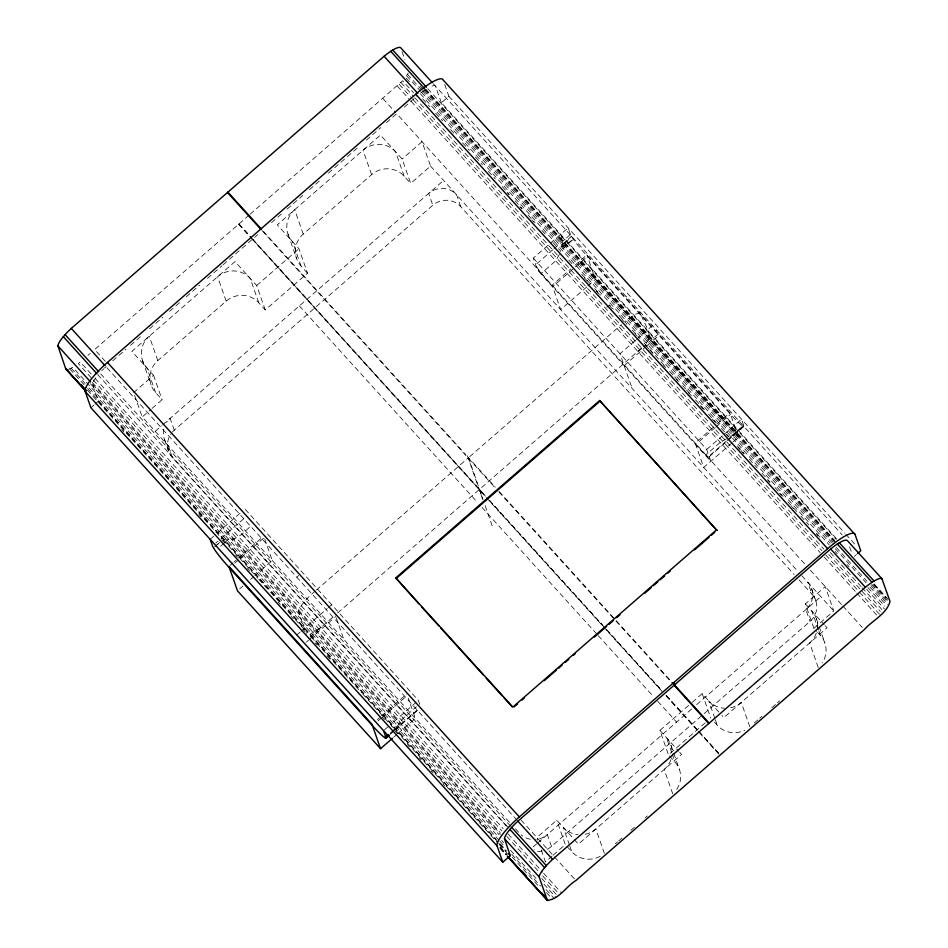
<?xml version="1.0" encoding="UTF-8"?>
<svg xmlns="http://www.w3.org/2000/svg" width="948" height="948" viewBox="0 0 948 948"><rect width="100%" height="100%" fill="white"/><g stroke="black" fill="none" stroke-linecap="round" stroke-linejoin="round"><path stroke-width="0.71" stroke-dasharray="4.74 3.56" d="M560.635 234.31L562.768 240.946L560.505 251.516M559.415 254.36L555.706 260.842L541.355 273.332L543.003 275.418A23.155 2.086 49 0 0 552.613 286.687L574.37 267.763M397.496 733.716L394.534 730.446L400.068 722.092L403.173 718.264L416.421 706.746M409.477 81.729L405.507 77.357L408.233 73.103M646.145 342.868C654.997 334.134 641.796 322.604 641.251 313.196A23.143 5.072 -42.2 0 0 633.406 315.554L631.38 316.822A23.143 5.072 -42.2 0 0 624.732 321.763L627.576 324.903M250.165 214.201L402.663 80.758L413.589 92.809M641.63 348.046L337.5 613.095M296.76 577.178L298.584 575.543M390.007 734.404L393.136 731.655M238.541 558.005L262.62 537.066M310.079 636.949L335.26 615.039M381.617 715.882L406.799 693.972M249.051 215.172L94.622 349.539L105.358 361.378M112.67 360.856L126.06 349.208M130.528 345.321L142.804 334.644M149.5 328.814L162.89 317.165M169.585 311.347L179.622 302.602M186.318 296.783L199.708 285.135M207.517 278.333L222.022 265.713M223.136 264.741L240.993 249.217M242.107 248.246L257.726 234.654M271.495 222.673L282.658 212.956M287.114 209.081L302.744 195.489M309.439 189.659L321.704 178.982M328.399 173.152L346.257 157.629M347.371 156.657L359.648 145.98M366.343 140.15L380.847 127.53M386.429 122.671L397.579 112.966M404.275 107.148L417.665 95.499M90.89 407.735L94.077 404.95M95.144 404.026L98.343 401.241L92.572 384.153A23.143 5.072 -42.2 0 1 96.471 376.877M836.409 538.594L441.401 102.751L448.866 96.269L443.166 79.999M152.142 408.339L162.084 399.689L155.579 392.519A23.155 22.503 -19.3 0 1 157.806 360.631L226.169 301.144A23.155 22.503 -19.3 0 1 258.745 302.756L265.25 309.925L307.507 273.154L298.964 248.755L277.29 224.83L380.456 135.066L402.13 158.991L410.685 183.391L430.57 166.09L422.026 141.69L402.13 158.991M307.507 273.154L301.014 265.985A23.155 22.503 -19.3 0 1 303.242 234.097L371.604 174.622A23.155 22.503 -19.3 0 1 404.18 176.221L410.685 183.391M133.644 392.591L153.54 375.289L131.855 351.364L235.021 261.601L256.707 285.526L265.25 309.925M256.707 285.526L298.964 248.755M509.503 822.26L142.2 416.99L151.04 409.299M155.199 431.352L161.598 425.782M162.665 424.858L443.581 180.44M172.429 432.015A19.849 19.292 -19.3 0 1 174.266 430.202L432.809 205.254A19.849 19.292 -19.3 0 1 460.728 206.628L794.104 574.464M210.112 539.293L214.378 535.584M217.578 532.8L242.735 510.913M533.297 258.105L706.722 449.459L710.87 461.297L537.433 269.943L533.297 258.105L568.101 227.828L570.791 235.305L573.362 239.311A23.155 2.086 49 0 0 587.416 256.398L730.493 414.276A23.155 2.086 49 0 0 742.734 426.185L743.967 426.375L741.526 419.182L723.134 435.191M215.753 543.074L217.957 541.154M221.251 538.286L245.082 517.549M552.957 249.679L535.62 264.765A23.155 2.086 49 0 0 541.355 273.332L396.655 113.701M554.047 248.732L570.423 234.476M216.511 545.171L219.592 542.493M562.176 244.43L571.419 236.396L561.714 246.918L573.362 239.311L560.801 250.248M220.623 546.226L223.764 543.488M224.818 542.576L227.958 539.85C238.102 539.981 244.785 531.117 251.872 525.192M229.985 565.458L233.184 562.685M234.251 561.749L236.372 559.901M575.104 265.167L586.895 254.917L729.984 412.795L738.528 437.194L733.088 441.934M234.879 563.136L264.243 537.587M575.448 266.815L587.416 256.398M239.643 588.898L242.901 586.065M250.521 579.441L253.78 576.597M254.87 575.649L272.266 560.517L264.717 538.938M586.741 286.9L560.647 309.605L552.091 285.206L570.767 268.924M587.831 285.952L595.451 279.328L586.895 254.917M315.281 591.007L311.928 593.91A23.143 5.072 -42.2 0 0 305.73 600.155L303.976 602.17A23.143 5.072 -42.2 0 0 298.525 611.389L306.394 634.378M316.395 590.035L468.525 457.671L495.259 487.165M469.639 456.699L621.378 324.678M296.831 634.97L300.03 632.186M301.097 631.261L327.261 608.498M328.352 607.538L331.634 604.694L332.547 607.277M635.326 340.462L620.004 353.782L632.186 388.55M636.416 339.514L654.807 323.505M658.433 333.862L643.396 346.921M306.417 642.069L308.586 640.173M309.676 639.236L335.782 616.52M624.151 365.62L645.908 346.695M646.998 345.747L658.955 335.331M377.328 719.627L379.461 717.766M717.103 423.981L729.984 412.795M377.956 721.001L381.214 718.169M382.305 717.221L406.23 696.401M715.266 427.524L695.69 444.553A23.155 2.086 49 0 0 704.554 453.677L805.433 564.735M716.356 426.576L730.493 414.276M384.615 729.723L388.87 726.014M416.16 702.267L391.003 724.154L391.761 726.287M706.722 449.459L722.032 436.139M392.081 731.275L397.319 726.713M390.292 733.468L393.598 730.588M394.676 729.652L418.518 708.903M726.393 441.033L709.057 456.118A23.155 2.086 49 0 1 705.893 454.874L720.243 442.384L726.583 438.794M727.471 440.097L743.86 425.842M395.079 730.031L420.639 707.789M709.009 456.889L743.813 426.612L730.161 437.123L742.734 426.185L732.84 435.724L736.193 432.3L734.072 425.676M393.598 737.307L396.856 734.475M397.947 733.527L415.354 718.383L408.268 698.155M731.998 442.882L703.724 467.483L695.18 443.072L716.013 424.917M854.373 556.298L856.494 554.45M679.716 752.25L681.612 754.347L578.446 844.111L556.76 820.186L536.876 837.499L537.824 840.212M705.182 722.897L668.482 754.833L659.927 730.434L691.175 703.25M692.277 702.29L702.195 693.663L721.025 714.437M813.905 628.299L805.362 603.9L825.246 586.587L833.79 610.998L813.905 628.299L816.69 631.38M536.675 843.839L532.421 847.548L534.269 849.598M537.741 842.914L692.206 708.523M696.662 704.648L820.79 596.648M547.174 849.278A19.849 19.292 -19.3 0 0 551.475 846.41L703.037 714.543M704.151 713.571L810.019 621.461A19.849 19.292 -19.3 0 0 811.926 594.123L807.779 582.297A19.849 19.292 -19.3 0 1 805.871 609.623L810.019 621.461M552.056 856.127L545.42 861.898L541.154 849.692M553.158 855.167L565.304 844.597L556.76 820.186M615.418 843.779L617.622 841.86M618.724 840.9L622.03 838.02M630.858 830.353L635.267 826.514M645.185 817.875L647.389 815.955M754.229 723.004L758.637 719.165M759.739 718.205L761.943 716.285M771.873 707.658L776.282 703.819M777.384 702.859L779.588 700.939M87.998 355.275L90.202 353.367M637.98 351.613L642.306 347.857M606.779 307.365L609.552 305.019L613.344 309.202M214.509 546.972L219.877 542.564M320.898 627.493L309.155 634.864L361.579 692.704M390.363 733.231L393.728 730.588M421.054 92.714A23.143 5.072 -42.2 0 1 425.427 89.586L427.453 88.318L836.385 539.507M68.517 369.353L72.818 367.314L497.688 836.1M227.958 539.85L222.673 539.815M448.866 96.269L844.869 533.203M845.853 534.293L856.791 546.356M433.331 83.768L842.239 534.945M425.652 89.053L834.43 540.087M874.151 583.909L888.051 599.255M425.427 89.586L836.337 542.967M874.222 584.596L886.143 597.75M424.562 89.55L834.299 541.64M873.049 584.395L887.944 600.831M579.441 261.411L722.518 419.277M595.451 279.328L738.528 437.194M420.094 86.197L423.057 89.468M424.052 90.558L833.15 541.948M871.71 584.489L887.529 601.944M407.557 74.371L421.422 89.681M422.417 90.771L832.344 543.074M836.302 547.446L867.017 581.337M870.987 585.71L887.826 604.303M406.633 75.804L420.556 91.162M421.552 92.252L830.258 543.204M835.224 548.691L866.034 582.688M870.015 587.073L885.918 604.623M420.379 93.769L829.263 544.91M835.212 551.475L837.191 553.668M847.109 564.605L849.088 566.797M867.93 587.582L884.792 606.187M422.749 98.912L429.705 106.579M435.677 113.156L442.621 120.834M450.573 129.603L455.55 135.09M462.494 142.757L469.45 150.436M475.41 157.013L482.366 164.691M488.339 171.268L495.283 178.935M502.239 186.614L509.195 194.293M515.155 200.869L522.111 208.536M528.072 215.113L535.028 222.792M541.983 230.471L546.96 235.945M552.921 242.522L559.877 250.201M568.812 260.072L573.789 265.547M581.728 274.316L590.675 284.187M594.645 288.571L600.605 295.148M619.044 315.483L622.836 319.666M632.316 330.129L639.9 338.507M643.882 342.892L648.847 348.366M649.842 349.468L665.733 367.006M669.715 371.391L673.684 375.775M674.68 376.877L678.65 381.262M682.631 385.646L685.605 388.941M686.601 390.031L691.566 395.517M695.548 399.902L704.494 409.761M708.464 414.146L716.415 422.926M721.381 428.401L729.332 437.17M737.283 445.939L744.239 453.618M749.204 459.105L757.156 467.874M762.121 473.348L770.072 482.117M775.037 487.604L782.989 496.373M787.954 501.859L796.901 511.719M800.87 516.103L808.822 524.884M816.761 533.653L821.738 539.128M507.073 192.562L509.052 194.743M519.942 206.747L521.921 208.939M531.816 219.853L533.795 222.033M584.312 277.776L587.286 281.058M596.209 290.906L600.179 295.278M609.102 305.126L612.076 308.42M621.995 319.358L623.974 321.55M634.887 333.578L636.866 335.77M645.801 345.617L648.776 348.9M649.759 350.002L652.745 353.284M663.647 365.312L665.638 367.504M676.54 379.544L678.531 381.736M688.449 392.673L691.424 395.956M700.347 405.803L703.321 409.086M712.244 418.933L715.219 422.216M726.132 434.255L728.111 436.447M738.006 447.361L739.985 449.553M740.981 450.644L743.943 453.914M767.69 480.115L769.669 482.307M779.564 493.221L781.543 495.401M791.438 506.315L793.417 508.507M816.181 533.617L818.16 535.798M866.638 589.289L884.448 608.948M830.282 552.577L861.08 586.563M862.076 587.653L882.932 610.678M401.004 82.535L413.885 96.755M414.88 97.845L823.788 549.022M828.742 554.497L880.289 611.365M399.215 84.325L412.143 98.592M413.138 99.682L821.833 550.622M825.803 555.007L858.615 591.208M859.611 592.31L879.495 614.245M397.342 86.102L410.211 100.298M411.195 101.4L820.21 552.684M824.168 557.057L855.843 592.002M856.838 593.092L876.627 614.944M383.004 98.628L395.683 112.622M541.486 273.498L705.786 454.779M810.386 570.198L841.836 604.895M842.808 605.962L862.325 627.493M430.57 166.09L797.872 571.36M801.83 575.732L833.79 610.998M799.045 579.927L811.926 594.123M805.362 603.9L824.191 624.673M825.139 625.727L827.035 627.813L723.869 717.577L721.973 715.479M817.626 632.399L820.411 635.48A23.155 22.503 -19.3 0 1 822.177 662.877M714.46 722.163L717.245 725.244A23.155 22.503 -19.3 0 0 744.796 730.197M263.568 231.525L465.551 454.388M499.217 491.538L671.504 681.636M262.193 230.767L494.868 487.497M498.838 491.87L673.092 684.148M239.003 223.918L251.682 237.912M252.666 238.991L485.601 495.994M489.571 500.378L602.798 625.301M606.767 629.685L662.379 691.056M666.361 695.441L697.835 730.173M698.818 731.252L719.295 753.861M238.813 224.084L249.549 235.922M250.521 237L485.412 496.171M489.381 500.544L662.19 691.222M666.16 695.607L697.645 730.339M698.617 731.418L719.105 754.027M238.623 224.249L251.303 238.244M252.275 239.323L662 691.388M665.97 695.773L718.916 754.193M299.39 305.896L477.081 501.954M482.034 507.429L597.193 634.473M598.176 635.575L653.765 696.91M657.746 701.283L676.599 722.092M659.927 730.434L678.768 751.207M669.407 755.864L674.976 762.014A23.155 22.503 -19.3 0 1 674.893 791.77M567.165 846.647L571.81 851.778A23.155 22.503 -19.3 0 0 601.992 855.215M521.033 820.008L553.454 855.795M554.438 856.874L574.926 879.471M106.97 367.777L517.881 821.158M515.439 828.825L518.414 832.107M510.688 826.3L99.789 372.92L98.023 374.934L508.934 828.315M163.731 429.231A19.849 19.292 -19.3 0 0 168.211 445.702L172.358 457.529L506.718 826.455M91.15 373.998L80.26 361.982L78.305 363.534L92.229 378.892M95.108 378.371L503.139 828.564M508.081 834.027L542.73 872.255M543.714 873.345L561.536 893.004M93.224 379.994L501.919 830.934M506.884 836.42L538.701 871.52M542.671 875.905L558.585 893.454M92.252 382.459L500.177 832.545M541.806 878.476L556.677 894.888M92.572 384.153L500.497 834.24M90.451 383.762L499.193 834.761M543.903 884.093L555.824 897.246M501.646 840.473L503.625 842.654M510.545 850.297L538.251 880.87M546.167 889.603L554.082 898.337M71.219 368.215L85.095 383.525M89.065 387.91L498.932 840.141M499.928 841.243L504.881 846.706M511.825 854.373L540.585 886.096M546.534 892.66L552.483 899.225M69.773 368.891L86.671 387.542M87.666 388.633L496.373 839.584M500.343 843.981L506.315 850.557M512.276 857.134L540.111 887.849M98.343 401.241L498.316 842.559M499.312 843.661L506.268 851.328M87.346 390.126L209.224 524.6M210.219 525.702L222.105 538.82M223.1 539.91L257.726 578.114M258.709 579.204L269.588 591.208M270.583 592.299L281.461 604.303M282.445 605.393L294.318 618.487M295.314 619.577L307.176 632.683M362.574 693.794L498.269 843.519M499.252 844.609L507.18 853.354M121.854 429.574L123.821 431.755M198.962 514.657L200.929 516.838M221.69 539.744L225.671 544.128M235.602 555.078L237.581 557.27M247.523 568.231L249.502 570.423M278.309 602.217L280.3 604.397M291.226 616.461L293.216 618.653M303.147 629.614L305.137 631.806M315.068 642.768L317.059 644.96M326.989 655.921L329.963 659.204M382.613 717.292L384.604 719.485M407.379 744.618L409.358 746.811M419.241 757.713L421.22 759.893M431.115 770.807L433.082 772.987M442.977 783.889L444.944 786.07M500.307 847.157L507.227 854.788M500.236 847.974L506.196 854.551M500.354 848.389L506.315 854.954M499.691 847.761L505.639 854.338M656.431 329.94L656.905 330.603M626.083 296.451L626.545 297.115M849.55 546.889L852.37 554.639M441.401 102.751L435.31 85.948A23.143 5.072 -42.2 0 0 429.314 87.275M482.651 499.181L467.34 455.739M402.059 51.69L404.938 59.724M811.618 588.779L815.766 600.605M816.346 618.629L818.716 625.407M819.19 626.77L824.89 643.04M818.515 630.053L811.867 611.069A23.155 22.503 -19.3 0 1 817.496 627.351M818.989 631.415L820.411 635.48M749.821 726.843L741.277 702.432A23.155 22.503 -19.3 0 1 728.55 708.097M714.863 718.466L708.701 700.833A23.155 22.503 -19.3 0 0 724.521 708.239M715.349 719.816L717.245 725.244M702.195 693.663L710.739 718.063M670.911 745.164L673.293 751.942M673.767 753.305L679.467 769.575M671.658 752.522L666.432 737.603A23.155 22.503 -19.3 0 1 672.073 750.923M672.132 753.873L674.976 762.014M672.76 793.891L664.204 769.492A23.155 22.503 -19.3 0 0 670.876 759.68M460.728 206.628L456.581 194.79A19.849 19.292 -19.3 0 0 428.662 193.416L432.809 205.254M404.18 176.221L395.636 151.81A23.155 22.503 -19.3 0 0 363.048 150.211L371.604 174.622M468.525 457.671L482.888 498.98M479.451 489.595L482.769 499.086M492.142 525.832L484.748 504.443M604.386 853.378L595.842 828.967A23.155 22.503 -19.3 0 1 585.106 834.299M569.44 844.988L563.266 827.367A23.155 22.503 -19.3 0 0 578.09 834.702M569.914 846.351L571.81 851.778M551.475 846.41L547.328 834.572A19.849 19.292 -19.3 0 1 535.561 839.501M303.242 234.097L294.686 209.698A23.155 22.503 -19.3 0 0 292.458 241.574L301.014 265.985M287.979 234.014L296.523 258.425M419.751 704.364L418.352 700.371L244.916 509.005L245.852 511.671M258.745 302.756L250.201 278.345A23.155 22.503 -19.3 0 0 217.625 276.745L226.169 301.144M336.256 617.871L343.804 639.45M157.806 360.631L149.263 336.22A23.155 22.503 -19.3 0 0 147.035 368.108L155.579 392.519M174.266 430.202L170.119 418.364A19.849 19.292 -19.3 0 0 166.706 422.216M153.54 375.289L162.084 399.689M142.555 360.548L151.099 384.959M164.371 439.22L168.507 451.047M134.604 395.304L142.2 416.99M313.693 628.133L313.8 629.116M283.345 594.645L283.452 595.628M530.406 839.253A19.849 19.292 -19.3 0 1 521.234 834.963M542.28 850.972A19.849 19.292 -19.3 0 1 537.113 851.375M101.72 370.846A23.143 5.072 -42.2 0 1 103.794 368.748M104.517 368.061A23.143 5.072 -42.2 0 1 105.986 366.675M816.311 633.145A23.155 22.503 -19.3 0 1 809.639 642.957L818.183 667.356A23.155 22.503 -19.3 0 0 820.328 665.247M172.358 457.529A19.849 19.292 -19.3 0 1 170.841 434.054"/><path stroke-width="1.42" d="M85.948 391.251L65.756 368.867L57.887 345.878A23.143 5.072 -42.2 0 1 63.338 336.67L65.104 334.644A23.143 5.072 -42.2 0 1 71.29 328.411L384.094 56.252A23.143 5.072 -42.2 0 1 390.742 51.31L392.768 50.043A23.143 5.072 -42.2 0 1 400.625 47.684L432.335 82.677M857.561 553.525L860.76 550.741L855.06 534.471L443.166 79.999A33.085 7.252 -42.2 0 0 415.722 94.231L107.456 362.432A33.085 7.252 -42.2 0 0 85.19 391.465L90.89 407.735L502.784 862.206L510.237 855.712L504.466 838.625A23.143 5.072 -42.2 0 1 509.917 829.417L511.683 827.391A23.143 5.072 -42.2 0 1 517.881 821.158L830.673 548.999A23.143 5.072 -42.2 0 1 837.333 544.057L839.347 542.789A23.143 5.072 -42.2 0 1 847.204 540.431L881.889 578.695L890.03 601.447C886.759 613.984 872.124 620.573 864.268 629.65L575.898 880.55C566.608 885.977 559.036 899.451 547.351 900.351L507.63 856.53M547.351 900.351L539.151 876.9A23.143 5.072 -42.2 0 1 544.614 867.681L546.368 865.666A23.143 5.072 -42.2 0 1 552.566 859.421L865.358 587.274A23.143 5.072 -42.2 0 1 872.018 582.333L874.032 581.065A23.143 5.072 -42.2 0 1 881.889 578.695M388.964 735.316L385.836 738.077L384.758 737.651A23.155 2.086 49 0 1 372.517 725.741L229.44 567.864A23.155 2.086 49 0 1 215.386 550.776L212.814 546.771L210.112 539.293M418.85 603.817L395.766 577.901L599.622 400.542L716.949 530.453L599.622 400.542M396.027 578.647L599.883 401.288M387.898 734.913L384.758 737.651L388.123 734.996M388.917 735.399L385.836 738.077L388.088 735.387M380.551 748.659L371.995 724.26L228.918 566.383L237.462 590.794L380.551 748.659L392.508 738.255M716.688 529.707L512.832 707.078L395.766 577.901M514.207 706.841L517.549 703.937M522.004 700.062L524.232 698.119M544.282 680.676L556.535 670.011M558.763 668.079L562.105 665.164M565.446 662.261L568.788 659.358M573.244 655.471L575.472 653.539M594.408 637.056L606.661 626.403M608.889 624.459L613.344 620.585M616.686 617.681L620.028 614.766M644.533 593.448L651.217 587.63M653.445 585.698L657.9 581.811M660.128 579.88L664.584 576.005M667.925 573.09L670.153 571.158M694.659 549.828L709.151 537.232M711.379 535.3L714.721 532.385M502.784 862.206L497.084 845.936A33.085 7.252 -42.2 0 1 519.35 816.915L827.616 548.702A33.085 7.252 -42.2 0 1 855.06 534.471M66.087 369.341L67.474 369.578M392.768 50.043L426.458 87.216M839.347 542.789L874.032 581.065M390.742 51.31L424.443 88.496M837.333 544.057L872.018 582.333M384.094 56.252L417.784 93.425M830.673 548.999L865.358 587.274M415.722 94.231L827.616 548.702M227.887 192.16L261.577 229.345M672.488 682.726L709.151 723.182M227.508 192.491L261.198 229.677M708.772 723.514L674.087 685.238L673.293 682.975M421.824 607.111L438.687 625.716M440.666 627.908L483.326 674.976M486.312 678.258L502.179 695.773M504.17 697.965L512.098 706.722M107.456 362.432L519.35 816.915M71.29 328.411L104.991 365.584M517.881 821.158L552.566 859.421M65.104 334.644L98.793 371.817M511.683 827.391L546.368 865.666M63.338 336.67L97.04 373.844M509.917 829.417L544.614 867.681M57.887 345.878L90.593 381.973M504.466 838.625L539.151 876.9M508.258 853.52L510.237 855.712M81.315 384.852L86.256 390.303M522.052 871.153L526.01 875.514M541.829 892.969L544.792 896.239M66.656 369.578L85.533 390.41M510.178 858.935L527.064 877.575M529.055 879.768L547.932 900.6M65.756 368.867L85.616 390.777M507.299 856.056L547.02 899.877M85.19 391.465L497.084 845.936M673.673 682.643L674.466 684.906M383.549 730.647L385.883 737.307"/></g></svg>
